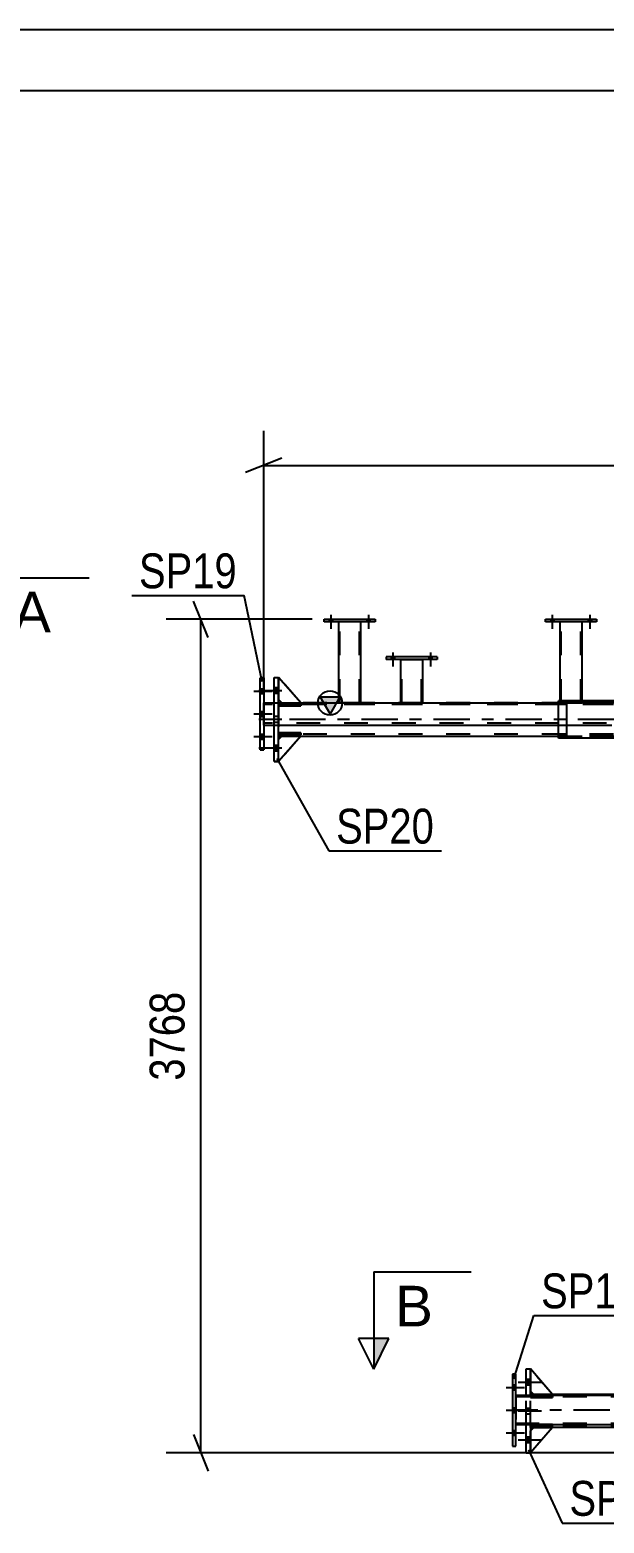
# Model space of a CAD drawing. Header units: millimetres. Extents: x -832 to 357, y -842 to -1.
# Drawn here: x -40 to 7.2, y -123.3 to -0.6 of the extents above; entities that cross this region are included whole.
import ezdxf

# ---------------------------------------------------------------- set-up
doc = ezdxf.new("R2010")
doc.units = ezdxf.units.MM
doc.linetypes.add('DXK_LINE_DOT2', pattern=[3.9198, 1.9599, -1.9599])
doc.linetypes.add('DXK_LINE_DOT3', pattern=[5.9187, 2.979, -0.9799, 0.9799, -0.9799])
doc.styles.add('Arial', font='ARIAL.TTF', dxfattribs={"height": 0.2})
doc.styles.add('Arial Narrow', font='ARIALN.TTF', dxfattribs={"height": 0.2})

# ---------------------------------------------------------------- blocks, each defined once
blk = doc.blocks.new('Unknown-570388851-1132')
at = {"color": 5, "linetype": 'Continuous'}
for p, q in [((357.29, -0.6), (-831.71, -0.6)), ((352.29, -5.6), (-826.71, -5.6))]:
    blk.add_line(p, q, dxfattribs=at)
blk = doc.blocks.new('Bolt-570388851-10466 - 10391')
at = {"linetype": 'Continuous'}
for points in [[(-15.15, -49.04), (-15.4, -49.04), (-15.4, -49.25), (-15.15, -49.25)], [(-15.15, -49.04), (-15.4, -49.04), (-15.4, -49.25), (-15.15, -49.25)], [(-12.06, -49.04), (-12.31, -49.04), (-12.31, -49.25), (-12.06, -49.25)], [(-12.06, -49.04), (-12.31, -49.04), (-12.31, -49.25), (-12.06, -49.25)]]:
    blk.add_hatch(color=1, dxfattribs=at).paths.add_polyline_path(points)
at = {"color": 1, "linetype": 'Continuous'}
for p, q in [((-15.4, -49.04), (-15.4, -49.25)), ((-15.4, -49.04), (-15.4, -49.25)), ((-15.28, -48.67), (-15.28, -49.82)), ((-15.28, -48.67), (-15.28, -49.82)), ((-15.15, -49.04), (-15.15, -49.25)), ((-15.15, -49.04), (-15.15, -49.25)), ((-12.31, -49.04), (-12.31, -49.25)), ((-12.31, -49.04), (-12.31, -49.25)), ((-12.19, -48.67), (-12.19, -49.82)), ((-12.19, -48.67), (-12.19, -49.82)), ((-12.06, -49.04), (-12.06, -49.25)), ((-12.06, -49.04), (-12.06, -49.25))]:
    blk.add_line(p, q, dxfattribs=at)
blk = doc.blocks.new('Part-570388851-10481 - 10391')
at = {"color": 2, "linetype": 'Continuous'}
for p, q in [((-9.55, -52.34), (-9.55, -55.91)), ((-7.73, -55.91), (-7.73, -52.34))]:
    blk.add_line(p, q, dxfattribs=at)
at = {"color": 7, "linetype": 'DXK_LINE_DOT2'}
for p, q in [((-9.55, -52.34), (-7.73, -52.34)), ((-9.54, -52.34), (-9.55, -52.34)), ((-9.44, -55.91), (-9.44, -52.34)), ((-7.84, -55.91), (-7.84, -52.34)), ((-9.55, -55.91), (-9.55, -55.91)), ((-9.55, -55.91), (-7.73, -55.91)), ((-7.73, -55.91), (-7.73, -55.91)), ((-7.73, -55.91), (-7.73, -55.91))]:
    blk.add_line(p, q, dxfattribs=at)
blk = doc.blocks.new('Part-570388851-11051 - 10391')
at = {"color": 2, "linetype": 'Continuous'}
for p, q in [((0.76, -110.64), (1.12, -110.64)), ((0.76, -112.83), (0.76, -110.64)), ((1.12, -112.83), (1.12, -110.64)), ((0.76, -117.55), (0.76, -115.23)), ((1.12, -115.23), (1.12, -117.55)), ((0.76, -117.55), (1.12, -117.55))]:
    blk.add_line(p, q, dxfattribs=at)
at = {"color": 7, "linetype": 'DXK_LINE_DOT2'}
for p, q in [((0.76, -110.64), (1.12, -110.64)), ((0.76, -115.23), (0.76, -112.83)), ((1.12, -115.23), (1.12, -112.83)), ((1.12, -117.55), (0.76, -117.55))]:
    blk.add_line(p, q, dxfattribs=at)
blk = doc.blocks.new('Bolt-570388851-10423 - 10391')
at = {"linetype": 'Continuous'}
for points in [[(3.03, -49.04), (2.78, -49.04), (2.78, -49.25), (3.03, -49.25)], [(3.03, -49.04), (2.78, -49.04), (2.78, -49.25), (3.03, -49.25)], [(6.12, -49.04), (5.87, -49.04), (5.87, -49.25), (6.12, -49.25)], [(6.12, -49.04), (5.87, -49.04), (5.87, -49.25), (6.12, -49.25)]]:
    blk.add_hatch(color=1, dxfattribs=at).paths.add_polyline_path(points)
at = {"color": 1, "linetype": 'Continuous'}
for p, q in [((2.78, -49.04), (2.78, -49.25)), ((2.78, -49.04), (2.78, -49.25)), ((2.91, -48.67), (2.91, -49.82)), ((2.91, -48.67), (2.91, -49.82)), ((3.03, -49.04), (3.03, -49.25)), ((3.03, -49.04), (3.03, -49.25)), ((5.87, -49.04), (5.87, -49.25)), ((5.87, -49.04), (5.87, -49.25)), ((6, -48.67), (6, -49.82)), ((6, -48.67), (6, -49.82)), ((6.12, -49.04), (6.12, -49.25)), ((6.12, -49.04), (6.12, -49.25))]:
    blk.add_line(p, q, dxfattribs=at)
blk = doc.blocks.new('Part-570388851-11017 - 10391')
at = {"color": 7, "linetype": 'DXK_LINE_DOT2'}
for p, q in [((2.94, -112.84), (1.12, -112.84)), ((1.12, -112.84), (1.12, -112.98)), ((1.39, -112.98), (1.39, -112.84)), ((2.94, -112.98), (2.94, -112.84)), ((1.12, -112.98), (2.94, -112.98))]:
    blk.add_line(p, q, dxfattribs=at)
blk = doc.blocks.new('Bolt-570388851-10426 - 10391')
at = {"linetype": 'Continuous'}
for points in [[(-15.15, -49.04), (-15.4, -49.04), (-15.4, -49.25), (-15.15, -49.25)], [(-15.15, -49.04), (-15.4, -49.04), (-15.4, -49.25), (-15.15, -49.25)], [(-12.06, -49.04), (-12.31, -49.04), (-12.31, -49.25), (-12.06, -49.25)], [(-12.06, -49.04), (-12.31, -49.04), (-12.31, -49.25), (-12.06, -49.25)]]:
    blk.add_hatch(color=1, dxfattribs=at).paths.add_polyline_path(points)
at = {"color": 1, "linetype": 'Continuous'}
for p, q in [((-15.4, -49.04), (-15.4, -49.25)), ((-15.4, -49.04), (-15.4, -49.25)), ((-15.28, -48.67), (-15.28, -49.82)), ((-15.28, -48.67), (-15.28, -49.82)), ((-15.15, -49.04), (-15.15, -49.25)), ((-15.15, -49.04), (-15.15, -49.25)), ((-12.31, -49.04), (-12.31, -49.25)), ((-12.31, -49.04), (-12.31, -49.25)), ((-12.19, -48.67), (-12.19, -49.82)), ((-12.19, -48.67), (-12.19, -49.82)), ((-12.06, -49.04), (-12.06, -49.25)), ((-12.06, -49.04), (-12.06, -49.25))]:
    blk.add_line(p, q, dxfattribs=at)
blk = doc.blocks.new('Part-570388851-10556 - 10391')
at = {"color": 2, "linetype": 'Continuous'}
for p, q in [((2.36, -49.25), (2.36, -49.04)), ((2.36, -49.04), (6.54, -49.04)), ((6.54, -49.04), (6.54, -49.25)), ((6.54, -49.25), (2.36, -49.25))]:
    blk.add_line(p, q, dxfattribs=at)
blk = doc.blocks.new('Part-570388851-10511 - 10391')
at = {"color": 2, "linetype": 'Continuous'}
for p, q in [((-14.64, -49.25), (-14.64, -55.91)), ((-12.82, -55.91), (-12.82, -49.25)), ((-14.64, -55.91), (-14.42, -55.91)), ((-12.82, -55.91), (-14.42, -55.91))]:
    blk.add_line(p, q, dxfattribs=at)
at = {"color": 7, "linetype": 'DXK_LINE_DOT2'}
for p, q in [((-12.82, -49.25), (-14.64, -49.25)), ((-14.64, -49.25), (-14.62, -49.25)), ((-14.53, -55.91), (-14.53, -49.25)), ((-12.93, -55.91), (-12.93, -49.25)), ((-14.53, -55.91), (-14.52, -55.91)), ((-14.42, -55.91), (-14.53, -55.91)), ((-14.52, -55.91), (-14.51, -55.91)), ((-14.51, -55.91), (-14.5, -55.91)), ((-14.5, -55.91), (-14.46, -55.91))]:
    blk.add_line(p, q, dxfattribs=at)
blk = doc.blocks.new('Part-570388851-10505 - 10391')
at = {"color": 7, "linetype": 'DXK_LINE_DOT2'}
for p, q in [((-12.82, -49.25), (-14.64, -49.25)), ((-14.64, -49.25), (-14.64, -55.91)), ((-14.62, -49.25), (-14.64, -49.25)), ((-14.53, -55.91), (-14.53, -49.25)), ((-12.93, -55.91), (-12.93, -49.25)), ((-12.82, -55.91), (-12.82, -49.25)), ((-14.64, -55.91), (-12.82, -55.91))]:
    blk.add_line(p, q, dxfattribs=at)
blk = doc.blocks.new('Bolt-570388851-10439 - 10391')
at = {"linetype": 'Continuous'}
for points in [[(-0.37, -111.96), (-0.37, -112.36), (-0.07, -112.36), (-0.07, -111.96)], [(-0.37, -111.96), (-0.37, -112.36), (-0.07, -112.36), (-0.07, -111.96)], [(-0.37, -111.96), (-0.37, -112.36), (-0.07, -112.36), (-0.07, -111.96)], [(-0.37, -113.83), (-0.37, -114.23), (-0.07, -114.23), (-0.07, -113.83)], [(-0.37, -113.83), (-0.37, -114.23), (-0.07, -114.23), (-0.07, -113.83)], [(-0.37, -115.69), (-0.37, -116.09), (-0.07, -116.09), (-0.07, -115.69)], [(-0.37, -115.69), (-0.37, -116.09), (-0.07, -116.09), (-0.07, -115.69)], [(-0.37, -115.69), (-0.37, -116.09), (-0.07, -116.09), (-0.07, -115.69)]]:
    blk.add_hatch(color=1, dxfattribs=at).paths.add_polyline_path(points)
at = {"color": 1, "linetype": 'Continuous'}
for p, q in [((-0.89, -112.16), (0.62, -112.16)), ((-0.89, -112.16), (0.62, -112.16)), ((-0.89, -112.16), (0.62, -112.16)), ((-0.37, -111.96), (-0.07, -111.96)), ((-0.37, -111.96), (-0.07, -111.96)), ((-0.37, -111.96), (-0.07, -111.96)), ((-0.37, -112.36), (-0.07, -112.36)), ((-0.37, -112.36), (-0.07, -112.36)), ((-0.37, -112.36), (-0.07, -112.36)), ((-0.89, -114.03), (0.62, -114.03)), ((-0.89, -114.03), (0.62, -114.03)), ((-0.37, -113.83), (-0.07, -113.83)), ((-0.37, -113.83), (-0.07, -113.83)), ((-0.37, -114.23), (-0.07, -114.23)), ((-0.37, -114.23), (-0.07, -114.23)), ((-0.89, -115.89), (0.62, -115.89)), ((-0.89, -115.89), (0.62, -115.89)), ((-0.89, -115.89), (0.62, -115.89)), ((-0.37, -115.69), (-0.07, -115.69)), ((-0.37, -115.69), (-0.07, -115.69)), ((-0.37, -115.69), (-0.07, -115.69)), ((-0.37, -116.09), (-0.07, -116.09)), ((-0.37, -116.09), (-0.07, -116.09)), ((-0.37, -116.09), (-0.07, -116.09))]:
    blk.add_line(p, q, dxfattribs=at)
blk = doc.blocks.new('Part-570388851-10514 - 10391')
at = {"color": 7, "linetype": 'DXK_LINE_DOT2'}
for p, q in [((2.36, -49.25), (2.36, -49.04)), ((2.36, -49.04), (6.54, -49.04)), ((6.54, -49.04), (6.54, -49.25)), ((6.54, -49.25), (2.36, -49.25))]:
    blk.add_line(p, q, dxfattribs=at)
blk = doc.blocks.new('Bolt-570388851-10478 - 10391')
at = {"linetype": 'Continuous'}
for points in [[(0.76, -111.49), (0.76, -111.96), (1.12, -111.96), (1.12, -111.49)], [(0.76, -111.49), (0.76, -111.96), (1.12, -111.96), (1.12, -111.49)], [(0.76, -111.49), (0.76, -111.96), (1.12, -111.96), (1.12, -111.49)], [(0.76, -116.22), (0.76, -116.69), (1.12, -116.69), (1.12, -116.22)], [(0.76, -116.22), (0.76, -116.69), (1.12, -116.69), (1.12, -116.22)], [(0.76, -116.22), (0.76, -116.69), (1.12, -116.69), (1.12, -116.22)]]:
    blk.add_hatch(color=1, dxfattribs=at).paths.add_polyline_path(points)
at = {"color": 1, "linetype": 'Continuous'}
for p, q in [((0.76, -111.49), (1.12, -111.49)), ((0.76, -111.49), (1.12, -111.49)), ((0.76, -111.49), (1.12, -111.49)), ((0.12, -111.73), (2.03, -111.73)), ((0.12, -111.73), (2.03, -111.73)), ((0.12, -111.73), (2.03, -111.73)), ((0.76, -111.96), (1.12, -111.96)), ((0.76, -111.96), (1.12, -111.96)), ((0.76, -111.96), (1.12, -111.96)), ((0.12, -116.46), (2.03, -116.46)), ((0.12, -116.46), (2.03, -116.46)), ((0.12, -116.46), (2.03, -116.46)), ((0.76, -116.22), (1.12, -116.22)), ((0.76, -116.22), (1.12, -116.22)), ((0.76, -116.22), (1.12, -116.22)), ((0.76, -116.69), (1.12, -116.69)), ((0.76, -116.69), (1.12, -116.69)), ((0.76, -116.69), (1.12, -116.69))]:
    blk.add_line(p, q, dxfattribs=at)
at = {"color": 1, "linetype": 'DXK_LINE_DOT2'}
for p, q in [((0.12, -114.09), (2.03, -114.09)), ((0.12, -114.09), (2.03, -114.09)), ((0.76, -113.86), (1.12, -113.86)), ((0.76, -113.86), (1.12, -113.86)), ((0.76, -114.33), (1.12, -114.33)), ((0.76, -114.33), (1.12, -114.33))]:
    blk.add_line(p, q, dxfattribs=at)
blk = doc.blocks.new('Part-570388851-10508 - 10391')
at = {"color": 2, "linetype": 'Continuous'}
for p, q in [((-15.82, -49.25), (-15.82, -49.04)), ((-15.82, -49.04), (-11.64, -49.04)), ((-11.64, -49.04), (-11.64, -49.25)), ((-11.64, -49.25), (-15.82, -49.25))]:
    blk.add_line(p, q, dxfattribs=at)
blk = doc.blocks.new('Part-570388851-10553 - 10391')
at = {"color": 7, "linetype": 'DXK_LINE_DOT2'}
for p, q in [((5.36, -49.25), (3.54, -49.25)), ((3.54, -49.25), (3.54, -55.91)), ((3.56, -49.25), (3.54, -49.25)), ((3.65, -55.91), (3.65, -49.25)), ((5.25, -55.91), (5.25, -49.25)), ((5.36, -55.91), (5.36, -49.25)), ((3.54, -55.91), (5.36, -55.91))]:
    blk.add_line(p, q, dxfattribs=at)
blk = doc.blocks.new('Part-570388851-10938 - 10391')
at = {"color": 7, "linetype": 'DXK_LINE_DOT2'}
for p, q in [((-17.74, -55.91), (-19.56, -53.82)), ((-19.56, -53.82), (-19.56, -55.64)), ((-19.56, -55.64), (-19.29, -55.91)), ((-19.29, -55.91), (-17.74, -55.91))]:
    blk.add_line(p, q, dxfattribs=at)
blk = doc.blocks.new('Part-570388851-10559 - 10391')
at = {"color": 2, "linetype": 'Continuous'}
for p, q in [((3.54, -49.25), (3.54, -55.91)), ((5.36, -55.91), (5.36, -49.25)), ((3.54, -55.91), (5.36, -55.91))]:
    blk.add_line(p, q, dxfattribs=at)
at = {"color": 7, "linetype": 'DXK_LINE_DOT2'}
for p, q in [((5.36, -49.25), (3.54, -49.25)), ((3.54, -49.25), (3.56, -49.25)), ((3.65, -55.91), (3.65, -49.25)), ((5.25, -55.91), (5.25, -49.25)), ((5.24, -55.91), (5.23, -55.91)), ((5.23, -55.91), (5.24, -55.91)), ((5.24, -55.91), (5.25, -55.91)), ((5.25, -55.91), (5.24, -55.91))]:
    blk.add_line(p, q, dxfattribs=at)
blk = doc.blocks.new('Part-570388851-10944 - 10391')
at = {"color": 7, "linetype": 'DXK_LINE_DOT2'}
for p, q in [((-19.56, -56.02), (-17.74, -56.02)), ((-19.56, -56.16), (-19.56, -56.02)), ((-17.74, -56.16), (-19.56, -56.16)), ((-19.29, -56.16), (-19.29, -56.02)), ((-17.74, -56.02), (-17.74, -56.16))]:
    blk.add_line(p, q, dxfattribs=at)
blk = doc.blocks.new('Part-570388851-10980 - 10391')
at = {"color": 7, "linetype": 'DXK_LINE_DOT2'}
for p, q in [((2.94, -112.73), (1.12, -110.64)), ((1.12, -110.64), (1.12, -112.46)), ((1.12, -112.46), (1.39, -112.73)), ((1.39, -112.73), (2.94, -112.73))]:
    blk.add_line(p, q, dxfattribs=at)
blk = doc.blocks.new('Part-570388851-10950 - 10391')
at = {"color": 7, "linetype": 'DXK_LINE_DOT2'}
for p, q in [((2.94, -115.2), (1.12, -115.2)), ((1.12, -115.23), (1.12, -115.2)), ((1.39, -115.35), (1.39, -115.2)), ((2.94, -115.21), (2.94, -115.2)), ((2.94, -115.23), (2.94, -115.21))]:
    blk.add_line(p, q, dxfattribs=at)
at = {"color": 2, "linetype": 'Continuous'}
for p, q in [((1.12, -115.35), (1.12, -115.23)), ((2.94, -115.35), (1.12, -115.35)), ((2.94, -115.35), (2.94, -115.23))]:
    blk.add_line(p, q, dxfattribs=at)
blk = doc.blocks.new('Part-570388851-10720 - 10391')
at = {"color": 2, "linetype": 'Continuous'}
for p, q in [((-21.08, -59.77), (-21.08, -53.86)), ((-20.79, -53.86), (-21.08, -53.86)), ((-20.79, -53.86), (-20.79, -59.77)), ((-21.08, -59.77), (-20.79, -59.77))]:
    blk.add_line(p, q, dxfattribs=at)
at = {"color": 7, "linetype": 'DXK_LINE_DOT2'}
for p, q in [((-21.08, -53.86), (-20.79, -53.86)), ((-20.79, -59.77), (-21.08, -59.77))]:
    blk.add_line(p, q, dxfattribs=at)
blk = doc.blocks.new('Part-570388851-10799 - 10391')
at = {"linetype": 'Continuous'}
blk.add_hatch(color=2, dxfattribs=at).paths.add_polyline_path([(-15.34, -56.82), (-16.14, -55.42), (-14.54, -55.42)])
at = {"color": 2, "linetype": 'Continuous'}
for p, q in [((-20.79, -55.91), (-14.64, -55.91)), ((-15.34, -56.82), (-16.14, -55.42)), ((-16.14, -55.42), (-14.54, -55.42)), ((-14.54, -55.42), (-15.34, -56.82)), ((-12.82, -55.91), (3.54, -55.91)), ((21.72, -55.91), (5.36, -55.91)), ((-20.79, -57.73), (7.81, -57.73))]:
    blk.add_line(p, q, dxfattribs=at)
at = {"color": 7, "linetype": 'DXK_LINE_DOT2'}
for p, q in [((-20.79, -57.73), (-20.79, -55.91)), ((305.28, -56.05), (-20.79, -56.05)), ((-14.64, -55.91), (-12.82, -55.91)), ((305.28, -55.91), (3.54, -55.91)), ((5.36, -55.91), (3.54, -55.91)), ((305.28, -57.58), (-20.79, -57.58))]:
    blk.add_line(p, q, dxfattribs=at)
at = {"color": 2, "linetype": 'Continuous'}
blk.add_circle((-15.34, -55.92), 1, dxfattribs=at)
blk = doc.blocks.new('Part-570388851-10804 - 10391')
at = {"color": 2, "linetype": 'Continuous'}
for p, q in [((315.41, -112.83), (-0.07, -112.83)), ((315.41, -115.23), (-0.07, -115.23))]:
    blk.add_line(p, q, dxfattribs=at)
at = {"color": 7, "linetype": 'DXK_LINE_DOT2'}
for p, q in [((-0.07, -112.83), (-0.07, -115.23)), ((315.41, -112.94), (-0.07, -112.94)), ((315.41, -115.12), (-0.07, -115.12))]:
    blk.add_line(p, q, dxfattribs=at)
at = {"color": 7, "linetype": 'DXK_LINE_DOT3'}
blk.add_line((315.41, -114.03), (-0.07, -114.03), dxfattribs=at)
blk = doc.blocks.new('Part-570388851-10805 - 10391')
at = {"color": 2, "linetype": 'Continuous'}
for p, q in [((1.39, -112.73), (1.12, -112.73)), ((24.25, -112.73), (2.94, -112.73)), ((1.12, -115.46), (1.39, -115.46)), ((24.25, -115.46), (2.94, -115.46))]:
    blk.add_line(p, q, dxfattribs=at)
at = {"color": 7, "linetype": 'DXK_LINE_DOT2'}
for p, q in [((1.12, -115.46), (1.12, -112.73)), ((315.41, -112.84), (1.12, -112.84)), ((2.94, -112.73), (1.39, -112.73)), ((315.41, -115.35), (1.12, -115.35)), ((2.94, -115.46), (1.39, -115.46))]:
    blk.add_line(p, q, dxfattribs=at)
blk = doc.blocks.new('Part-570388851-11143 - 10391')
at = {"color": 2, "linetype": 'Continuous'}
for p, q in [((-6.55, -52.13), (-10.73, -52.13)), ((-10.73, -52.13), (-10.73, -52.34)), ((-6.55, -52.34), (-10.73, -52.34)), ((-6.55, -52.13), (-6.55, -52.34))]:
    blk.add_line(p, q, dxfattribs=at)
blk = doc.blocks.new('Part-570388851-10811 - 10391')
at = {"color": 7, "linetype": 'DXK_LINE_DOT2'}
for p, q in [((-15.82, -49.25), (-15.82, -49.04)), ((-15.82, -49.04), (-11.64, -49.04)), ((-11.64, -49.04), (-11.64, -49.25)), ((-11.64, -49.25), (-15.82, -49.25))]:
    blk.add_line(p, q, dxfattribs=at)
blk = doc.blocks.new('Bolt-570388851-10879 - 10391')
at = {"linetype": 'Continuous'}
for points in [[(-10.06, -52.13), (-10.32, -52.13), (-10.32, -52.34), (-10.06, -52.34)], [(-10.06, -52.13), (-10.32, -52.13), (-10.32, -52.34), (-10.06, -52.34)], [(-6.97, -52.13), (-7.22, -52.13), (-7.22, -52.34), (-6.97, -52.34)], [(-6.97, -52.13), (-7.22, -52.13), (-7.22, -52.34), (-6.97, -52.34)]]:
    blk.add_hatch(color=1, dxfattribs=at).paths.add_polyline_path(points)
at = {"color": 1, "linetype": 'Continuous'}
for p, q in [((-10.32, -52.13), (-10.32, -52.34)), ((-10.32, -52.13), (-10.32, -52.34)), ((-10.19, -51.76), (-10.19, -52.91)), ((-10.19, -51.76), (-10.19, -52.91)), ((-10.06, -52.13), (-10.06, -52.34)), ((-10.06, -52.13), (-10.06, -52.34)), ((-7.22, -52.13), (-7.22, -52.34)), ((-7.22, -52.13), (-7.22, -52.34)), ((-7.1, -51.76), (-7.1, -52.91)), ((-7.1, -51.76), (-7.1, -52.91)), ((-6.97, -52.13), (-6.97, -52.34)), ((-6.97, -52.13), (-6.97, -52.34))]:
    blk.add_line(p, q, dxfattribs=at)
blk = doc.blocks.new('Part-570388851-11020 - 10391')
at = {"color": 7, "linetype": 'DXK_LINE_DOT2'}
for p, q in [((2.94, -115.2), (1.12, -115.2)), ((1.12, -115.2), (1.12, -115.35)), ((1.12, -115.35), (2.94, -115.35)), ((1.39, -115.35), (1.39, -115.2)), ((2.94, -115.35), (2.94, -115.2))]:
    blk.add_line(p, q, dxfattribs=at)
blk = doc.blocks.new('Bolt-570388851-10926 - 10391')
at = {"linetype": 'Continuous'}
for points in [[(-19.56, -55.15), (-19.56, -54.67), (-19.92, -54.67), (-19.92, -55.15)], [(-19.56, -55.15), (-19.56, -54.67), (-19.92, -54.67), (-19.92, -55.15)], [(-19.56, -55.15), (-19.56, -54.67), (-19.92, -54.67), (-19.92, -55.15)], [(-19.56, -59.87), (-19.56, -59.4), (-19.92, -59.4), (-19.92, -59.87)], [(-19.56, -59.87), (-19.56, -59.4), (-19.92, -59.4), (-19.92, -59.87)], [(-19.56, -59.87), (-19.56, -59.4), (-19.92, -59.4), (-19.92, -59.87)]]:
    blk.add_hatch(color=1, dxfattribs=at).paths.add_polyline_path(points)
at = {"color": 1, "linetype": 'Continuous'}
for p, q in [((-19.29, -54.91), (-21.2, -54.91)), ((-19.29, -54.91), (-21.2, -54.91)), ((-19.29, -54.91), (-21.2, -54.91)), ((-19.56, -54.67), (-19.92, -54.67)), ((-19.56, -54.67), (-19.92, -54.67)), ((-19.56, -54.67), (-19.92, -54.67)), ((-19.56, -55.15), (-19.92, -55.15)), ((-19.56, -55.15), (-19.92, -55.15)), ((-19.56, -55.15), (-19.92, -55.15)), ((-19.29, -59.64), (-21.2, -59.64)), ((-19.29, -59.64), (-21.2, -59.64)), ((-19.29, -59.64), (-21.2, -59.64)), ((-19.56, -59.4), (-19.92, -59.4)), ((-19.56, -59.4), (-19.92, -59.4)), ((-19.56, -59.4), (-19.92, -59.4)), ((-19.56, -59.87), (-19.92, -59.87)), ((-19.56, -59.87), (-19.92, -59.87)), ((-19.56, -59.87), (-19.92, -59.87))]:
    blk.add_line(p, q, dxfattribs=at)
at = {"color": 1, "linetype": 'DXK_LINE_DOT2'}
for p, q in [((-19.29, -57.27), (-21.2, -57.27)), ((-19.29, -57.27), (-21.2, -57.27)), ((-19.56, -57.04), (-19.92, -57.04)), ((-19.56, -57.04), (-19.92, -57.04)), ((-19.56, -57.51), (-19.92, -57.51)), ((-19.56, -57.51), (-19.92, -57.51))]:
    blk.add_line(p, q, dxfattribs=at)
blk = doc.blocks.new('Bolt-570388851-10927 - 10391')
at = {"linetype": 'Continuous'}
for points in [[(3.03, -49.04), (2.78, -49.04), (2.78, -49.25), (3.03, -49.25)], [(3.03, -49.04), (2.78, -49.04), (2.78, -49.25), (3.03, -49.25)], [(6.12, -49.04), (5.87, -49.04), (5.87, -49.25), (6.12, -49.25)], [(6.12, -49.04), (5.87, -49.04), (5.87, -49.25), (6.12, -49.25)]]:
    blk.add_hatch(color=1, dxfattribs=at).paths.add_polyline_path(points)
at = {"color": 1, "linetype": 'Continuous'}
for p, q in [((2.78, -49.04), (2.78, -49.25)), ((2.78, -49.04), (2.78, -49.25)), ((2.91, -48.67), (2.91, -49.82)), ((2.91, -48.67), (2.91, -49.82)), ((3.03, -49.04), (3.03, -49.25)), ((3.03, -49.04), (3.03, -49.25)), ((5.87, -49.04), (5.87, -49.25)), ((5.87, -49.04), (5.87, -49.25)), ((6, -48.67), (6, -49.82)), ((6, -48.67), (6, -49.82)), ((6.12, -49.04), (6.12, -49.25)), ((6.12, -49.04), (6.12, -49.25))]:
    blk.add_line(p, q, dxfattribs=at)
blk = doc.blocks.new('Part-570388851-10932 - 10391')
at = {"color": 7, "linetype": 'DXK_LINE_DOT2'}
for p, q in [((-19.56, -58.91), (-19.29, -58.64)), ((-17.74, -58.64), (-19.56, -60.73)), ((-19.29, -58.64), (-17.74, -58.64)), ((-19.56, -60.73), (-19.56, -58.91))]:
    blk.add_line(p, q, dxfattribs=at)
blk = doc.blocks.new('Part-570388851-10935 - 10391')
at = {"color": 2, "linetype": 'Continuous'}
for p, q in [((-17.74, -55.91), (-19.56, -53.82)), ((-19.56, -55.64), (-19.29, -55.91))]:
    blk.add_line(p, q, dxfattribs=at)
at = {"color": 7, "linetype": 'DXK_LINE_DOT2'}
for p, q in [((-19.56, -53.82), (-19.56, -55.64)), ((-19.29, -55.91), (-19.29, -55.91)), ((-19.29, -55.91), (-19.29, -55.91)), ((-19.29, -55.91), (-17.74, -55.91)), ((-17.74, -55.91), (-17.74, -55.91)), ((-17.74, -55.91), (-17.74, -55.91))]:
    blk.add_line(p, q, dxfattribs=at)
blk = doc.blocks.new('Part-570388851-10941 - 10391')
at = {"color": 2, "linetype": 'Continuous'}
for p, q in [((-19.56, -58.38), (-17.74, -58.38)), ((-19.56, -58.53), (-19.56, -58.38)), ((-17.74, -58.53), (-19.56, -58.53)), ((-17.74, -58.38), (-17.74, -58.53))]:
    blk.add_line(p, q, dxfattribs=at)
at = {"color": 7, "linetype": 'DXK_LINE_DOT2'}
blk.add_line((-19.29, -58.53), (-19.29, -58.38), dxfattribs=at)
blk = doc.blocks.new('Part-570388851-10947 - 10391')
at = {"color": 7, "linetype": 'DXK_LINE_DOT2'}
for p, q in [((-17.74, -58.38), (-19.56, -58.38)), ((-19.56, -58.38), (-19.56, -58.53)), ((-19.56, -58.53), (-17.74, -58.53)), ((-19.29, -58.53), (-19.29, -58.38)), ((-17.74, -58.53), (-17.74, -58.38))]:
    blk.add_line(p, q, dxfattribs=at)
blk = doc.blocks.new('Part-570388851-10968 - 10391')
at = {"color": 7, "linetype": 'DXK_LINE_DOT2'}
for p, q in [((-17.74, -56.02), (-19.56, -56.02)), ((-19.56, -56.02), (-19.56, -56.16)), ((-19.56, -56.16), (-17.74, -56.16)), ((-19.29, -56.16), (-19.29, -56.02)), ((-17.74, -56.16), (-17.74, -56.02))]:
    blk.add_line(p, q, dxfattribs=at)
blk = doc.blocks.new('Part-570388851-10971 - 10391')
at = {"color": 2, "linetype": 'Continuous'}
for p, q in [((1.12, -115.73), (1.39, -115.46)), ((2.94, -115.46), (1.12, -117.55)), ((1.39, -115.46), (2.94, -115.46))]:
    blk.add_line(p, q, dxfattribs=at)
at = {"color": 7, "linetype": 'DXK_LINE_DOT2'}
blk.add_line((1.12, -117.55), (1.12, -115.73), dxfattribs=at)
blk = doc.blocks.new('Part-570388851-10974 - 10391')
at = {"color": 7, "linetype": 'DXK_LINE_DOT2'}
for p, q in [((1.12, -115.73), (1.39, -115.46)), ((2.94, -115.46), (1.12, -117.55)), ((1.12, -117.55), (1.12, -115.73)), ((1.39, -115.46), (2.94, -115.46))]:
    blk.add_line(p, q, dxfattribs=at)
blk = doc.blocks.new('Part-570388851-10977 - 10391')
at = {"color": 2, "linetype": 'Continuous'}
for p, q in [((2.94, -112.73), (1.12, -110.64)), ((1.12, -112.46), (1.39, -112.73)), ((1.39, -112.73), (2.94, -112.73))]:
    blk.add_line(p, q, dxfattribs=at)
at = {"color": 7, "linetype": 'DXK_LINE_DOT2'}
blk.add_line((1.12, -110.64), (1.12, -112.46), dxfattribs=at)
blk = doc.blocks.new('Part-570388851-10983 - 10391')
at = {"color": 7, "linetype": 'DXK_LINE_DOT2'}
for p, q in [((1.12, -112.84), (2.94, -112.84)), ((1.12, -112.98), (1.12, -112.84)), ((1.39, -112.98), (1.39, -112.84)), ((2.94, -112.84), (2.94, -112.98)), ((2.94, -112.98), (1.12, -112.98))]:
    blk.add_line(p, q, dxfattribs=at)
blk = doc.blocks.new('Bolt-570388851-11003 - 10391')
at = {"linetype": 'Continuous'}
for points in [[(-21.08, -54.75), (-21.08, -55.15), (-20.79, -55.15), (-20.79, -54.75)], [(-21.08, -54.75), (-21.08, -55.15), (-20.79, -55.15), (-20.79, -54.75)], [(-21.08, -54.75), (-21.08, -55.15), (-20.79, -55.15), (-20.79, -54.75)], [(-21.08, -56.62), (-21.08, -57.02), (-20.79, -57.02), (-20.79, -56.62)], [(-21.08, -56.62), (-21.08, -57.02), (-20.79, -57.02), (-20.79, -56.62)], [(-21.08, -58.48), (-21.08, -58.88), (-20.79, -58.88), (-20.79, -58.48)], [(-21.08, -58.48), (-21.08, -58.88), (-20.79, -58.88), (-20.79, -58.48)], [(-21.08, -58.48), (-21.08, -58.88), (-20.79, -58.88), (-20.79, -58.48)]]:
    blk.add_hatch(color=1, dxfattribs=at).paths.add_polyline_path(points)
at = {"color": 1, "linetype": 'Continuous'}
for p, q in [((-21.61, -54.95), (-20.1, -54.95)), ((-21.61, -54.95), (-20.1, -54.95)), ((-21.61, -54.95), (-20.1, -54.95)), ((-21.08, -54.75), (-20.79, -54.75)), ((-21.08, -54.75), (-20.79, -54.75)), ((-21.08, -54.75), (-20.79, -54.75)), ((-21.08, -55.15), (-20.79, -55.15)), ((-21.08, -55.15), (-20.79, -55.15)), ((-21.08, -55.15), (-20.79, -55.15)), ((-21.61, -56.82), (-20.1, -56.82)), ((-21.61, -56.82), (-20.1, -56.82)), ((-21.08, -56.62), (-20.79, -56.62)), ((-21.08, -56.62), (-20.79, -56.62)), ((-21.08, -57.02), (-20.79, -57.02)), ((-21.08, -57.02), (-20.79, -57.02)), ((-21.61, -58.68), (-20.1, -58.68)), ((-21.61, -58.68), (-20.1, -58.68)), ((-21.61, -58.68), (-20.1, -58.68)), ((-21.08, -58.48), (-20.79, -58.48)), ((-21.08, -58.48), (-20.79, -58.48)), ((-21.08, -58.48), (-20.79, -58.48)), ((-21.08, -58.88), (-20.79, -58.88)), ((-21.08, -58.88), (-20.79, -58.88)), ((-21.08, -58.88), (-20.79, -58.88))]:
    blk.add_line(p, q, dxfattribs=at)
blk = doc.blocks.new('Part-570388851-11011 - 10391')
at = {"color": 2, "linetype": 'Continuous'}
for p, q in [((-19.56, -58.91), (-19.29, -58.64)), ((-17.74, -58.64), (-19.56, -60.73)), ((-19.29, -58.64), (-17.74, -58.64))]:
    blk.add_line(p, q, dxfattribs=at)
at = {"color": 7, "linetype": 'DXK_LINE_DOT2'}
blk.add_line((-19.56, -60.73), (-19.56, -58.91), dxfattribs=at)
blk = doc.blocks.new('Part-570388851-11031 - 10391')
at = {"color": 2, "linetype": 'Continuous'}
for p, q in [((-0.07, -111.07), (-0.37, -111.07)), ((-0.37, -111.07), (-0.37, -116.98)), ((-0.07, -116.98), (-0.07, -111.07)), ((-0.37, -116.98), (-0.07, -116.98))]:
    blk.add_line(p, q, dxfattribs=at)
at = {"color": 7, "linetype": 'DXK_LINE_DOT2'}
for p, q in [((-0.07, -111.07), (-0.37, -111.07)), ((-0.37, -116.98), (-0.07, -116.98))]:
    blk.add_line(p, q, dxfattribs=at)
blk = doc.blocks.new('Part-570388851-11036 - 10391')
at = {"color": 7, "linetype": 'DXK_LINE_DOT2'}
for p, q in [((297.99, -55.91), (-19.56, -55.91)), ((-19.56, -55.91), (-19.56, -58.64)), ((297.99, -56.05), (-19.56, -56.05)), ((297.99, -58.49), (-19.56, -58.49)), ((-19.29, -58.64), (-17.74, -58.64)), ((297.99, -58.64), (3.41, -58.64)), ((3.41, -58.64), (8.16, -58.64))]:
    blk.add_line(p, q, dxfattribs=at)
at = {"color": 7, "linetype": 'DXK_LINE_DOT3'}
blk.add_line((297.99, -57.27), (-19.56, -57.27), dxfattribs=at)
at = {"color": 2, "linetype": 'Continuous'}
for p, q in [((-19.56, -58.64), (-19.29, -58.64)), ((-17.74, -58.64), (3.41, -58.64))]:
    blk.add_line(p, q, dxfattribs=at)
blk = doc.blocks.new('Part-570388851-11090 - 10391')
at = {"color": 2, "linetype": 'Continuous'}
for p, q in [((-19.92, -53.82), (-19.56, -53.82)), ((-19.92, -55.91), (-19.92, -53.82)), ((-19.56, -55.91), (-19.56, -53.82)), ((-19.92, -60.73), (-19.92, -57.73)), ((-19.56, -60.73), (-19.56, -57.73)), ((-19.92, -60.73), (-19.56, -60.73))]:
    blk.add_line(p, q, dxfattribs=at)
at = {"color": 7, "linetype": 'DXK_LINE_DOT2'}
for p, q in [((-19.92, -53.82), (-19.56, -53.82)), ((-19.92, -57.73), (-19.92, -55.91)), ((-19.56, -57.73), (-19.56, -55.91)), ((-19.56, -60.73), (-19.92, -60.73))]:
    blk.add_line(p, q, dxfattribs=at)
blk = doc.blocks.new('Part-570388851-11164 - 10391')
at = {"color": 7, "linetype": 'DXK_LINE_DOT2'}
for p, q in [((4.1, -57.73), (4.1, -55.73)), ((5.36, -55.73), (4.1, -55.73)), ((13.12, -57.73), (13.12, -55.91)), ((10.14, -58.82), (8.21, -58.82))]:
    blk.add_line(p, q, dxfattribs=at)
at = {"color": 2, "linetype": 'Continuous'}
for p, q in [((13.12, -55.73), (5.36, -55.73)), ((13.12, -55.91), (13.12, -55.73)), ((4.1, -58.82), (4.1, -57.73)), ((8.21, -58.82), (4.1, -58.82)), ((10.14, -58.82), (13.12, -58.82)), ((13.12, -58.82), (13.12, -57.73))]:
    blk.add_line(p, q, dxfattribs=at)
blk = doc.blocks.new('Part-570388851-11215 - 10391')
at = {"color": 2, "linetype": 'Continuous'}
for p, q in [((3.54, -55.73), (3.41, -55.73)), ((3.41, -55.91), (3.41, -55.73)), ((13.81, -55.73), (13.12, -55.73)), ((13.81, -55.91), (13.81, -55.73)), ((3.41, -58.82), (3.41, -57.73)), ((4.1, -58.82), (3.41, -58.82)), ((13.12, -58.82), (13.81, -58.82)), ((13.81, -58.82), (13.81, -58.64))]:
    blk.add_line(p, q, dxfattribs=at)
at = {"color": 7, "linetype": 'DXK_LINE_DOT2'}
for p, q in [((3.41, -57.73), (3.41, -55.91)), ((13.12, -55.73), (3.54, -55.73)), ((13.81, -58.64), (13.81, -55.91)), ((13.12, -58.82), (4.1, -58.82))]:
    blk.add_line(p, q, dxfattribs=at)
blk = doc.blocks.new('StraightDimension-570388851-11379 - 10391')
at = {"color": 7, "linetype": 'Continuous'}
for p, q in [((-20.79, -54.91), (-20.79, -33.54)), ((-19.29, -35.79), (-22.29, -36.99)), ((-20.79, -36.39), (328.1, -36.39))]:
    blk.add_line(p, q, dxfattribs=at)
blk = doc.blocks.new('StraightDimension-570388851-11429 - 10391')
at = {"color": 7, "linetype": 'Continuous'}
for p, q in [((-25.34, -50.54), (-26.54, -47.54)), ((-16.82, -49.04), (-28.79, -49.04)), ((-25.94, -117.54), (-25.94, -49.04)), ((-26.54, -116.04), (-25.34, -119.04)), ((63.54, -117.54), (-28.79, -117.54))]:
    blk.add_line(p, q, dxfattribs=at)
at = {"color": 0}
blk.add_wipeout([(-26.69, -79.03), (-30.89, -79.03), (-30.89, -87.55), (-26.69, -87.55)], dxfattribs=at)
at = {"color": 3, "style": 'Arial Narrow'}
blk.add_text('3768', height=2.863, rotation=90.0002, dxfattribs=at).set_placement((-27.29, -86.95))
blk = doc.blocks.new('Mark-570388851-11047 - 10391')
at = {"color": 0}
blk.add_wipeout([(12.36, -122.71), (12.36, -119.71), (4.32, -119.71), (4.32, -122.71)], dxfattribs=at)
blk.add_wipeout([(12.36, -122.71), (12.36, -119.71), (4.32, -119.71), (4.32, -122.71)], dxfattribs=at)
at = {"color": 30, "linetype": 'Continuous'}
for p, q in [((0.95, -117.3), (3.72, -123.31)), ((3.72, -123.31), (12.96, -123.31))]:
    blk.add_line(p, q, dxfattribs=at)
at = {"color": 3, "style": 'Arial Narrow'}
blk.add_text('SP20', height=2.863, dxfattribs=at).set_placement((4.32, -122.71))
blk = doc.blocks.new('Mark-570388851-10716 - 10391')
at = {"color": 0}
blk.add_wipeout([(-23, -46.49), (-23, -43.49), (-31.03, -43.49), (-31.03, -46.49)], dxfattribs=at)
blk.add_wipeout([(-23, -46.49), (-23, -43.49), (-31.03, -43.49), (-31.03, -46.49)], dxfattribs=at)
at = {"color": 30, "linetype": 'Continuous'}
for p in [(-31.63, -47.09), (-20.91, -54.17)]:
    blk.add_line(p, (-22.4, -47.09), dxfattribs=at)
at = {"color": 3, "style": 'Arial Narrow'}
blk.add_text('SP19', height=2.863, dxfattribs=at).set_placement((-31.03, -46.49))
blk = doc.blocks.new('Mark-570388851-11086 - 10391')
at = {"color": 0}
blk.add_wipeout([(-6.8, -67.47), (-6.8, -64.47), (-14.84, -64.47), (-14.84, -67.47)], dxfattribs=at)
blk.add_wipeout([(-6.8, -67.47), (-6.8, -64.47), (-14.84, -64.47), (-14.84, -67.47)], dxfattribs=at)
at = {"color": 30, "linetype": 'Continuous'}
for p, q in [((-19.72, -60.49), (-15.44, -68.07)), ((-15.44, -68.07), (-6.2, -68.07))]:
    blk.add_line(p, q, dxfattribs=at)
at = {"color": 3, "style": 'Arial Narrow'}
blk.add_text('SP20', height=2.863, dxfattribs=at).set_placement((-14.84, -67.47))
blk = doc.blocks.new('Mark-570388851-11027 - 10391')
at = {"color": 0}
blk.add_wipeout([(10.03, -105.66), (10.03, -102.66), (1.99, -102.66), (1.99, -105.66)], dxfattribs=at)
blk.add_wipeout([(10.03, -105.66), (10.03, -102.66), (1.99, -102.66), (1.99, -105.66)], dxfattribs=at)
at = {"color": 30, "linetype": 'Continuous'}
for p, q in [((-0.24, -111.45), (1.39, -106.26)), ((1.39, -106.26), (10.63, -106.26))]:
    blk.add_line(p, q, dxfattribs=at)
at = {"color": 3, "style": 'Arial Narrow'}
blk.add_text('SP19', height=2.863, dxfattribs=at).set_placement((1.99, -105.66))
blk = doc.blocks.new('SectionMark-570388851-11448 - 10391')
at = {"linetype": 'Continuous'}
blk.add_hatch(color=6, dxfattribs=at).paths.add_polyline_path([(-11.75, -108.15), (-10.5, -108.15), (-11.75, -110.65)])
at = {"color": 6, "linetype": 'Continuous'}
for p, q in [((-11.75, -102.65), (-3.75, -102.65)), ((-11.75, -102.65), (-11.75, -110.65)), ((-11.75, -110.65), (-13, -108.15)), ((-10.5, -108.15), (-13, -108.15)), ((-11.75, -110.65), (-10.5, -108.15))]:
    blk.add_line(p, q, dxfattribs=at)
at = {"color": 0, "linetype": 'Continuous'}
blk.add_wipeout([(-6.89, -107.15), (-6.89, -103.65), (-10, -103.65), (-10, -107.15)], dxfattribs=at)
at = {"color": 3, "linetype": 'Continuous', "style": 'Arial'}
blk.add_text('B', height=3.34, dxfattribs=at).set_placement((-10, -107.15))
blk = doc.blocks.new('SectionMark-570388851-11450 - 10391')
at = {"color": 6, "linetype": 'Continuous'}
blk.add_line((-43.12, -45.62), (-35.12, -45.62), dxfattribs=at)
at = {"color": 0, "linetype": 'Continuous'}
blk.add_wipeout([(-38.26, -50.12), (-38.26, -46.62), (-41.37, -46.62), (-41.37, -50.12)], dxfattribs=at)
at = {"color": 3, "linetype": 'Continuous', "style": 'Arial'}
blk.add_text('A', height=3.34, dxfattribs=at).set_placement((-41.37, -50.12))

msp = doc.modelspace()

# ---------------------------------------------------------------- block references
for name in ['Unknown-570388851-1132', 'Part-570388851-10508 - 10391', 'Part-570388851-10811 - 10391', 'Bolt-570388851-10466 - 10391', 'Bolt-570388851-10426 - 10391', 'Part-570388851-10556 - 10391', 'Part-570388851-10514 - 10391', 'Bolt-570388851-10423 - 10391', 'Bolt-570388851-10927 - 10391', 'Part-570388851-10511 - 10391', 'Part-570388851-10505 - 10391', 'Part-570388851-10553 - 10391', 'Part-570388851-10559 - 10391', 'Part-570388851-11143 - 10391', 'Bolt-570388851-10879 - 10391', 'Part-570388851-10481 - 10391', 'Part-570388851-10720 - 10391', 'Part-570388851-11090 - 10391', 'Part-570388851-10938 - 10391', 'Part-570388851-10935 - 10391', 'Bolt-570388851-11003 - 10391', 'Bolt-570388851-10926 - 10391', 'Part-570388851-10799 - 10391', 'Part-570388851-11036 - 10391', 'Part-570388851-10944 - 10391', 'Part-570388851-10968 - 10391', 'Part-570388851-11215 - 10391', 'Part-570388851-11164 - 10391', 'Part-570388851-10941 - 10391', 'Part-570388851-10947 - 10391', 'Part-570388851-10932 - 10391', 'Part-570388851-11011 - 10391', 'Part-570388851-11031 - 10391', 'Bolt-570388851-10478 - 10391', 'Part-570388851-11051 - 10391', 'Part-570388851-10980 - 10391', 'Part-570388851-10977 - 10391', 'Bolt-570388851-10439 - 10391', 'Part-570388851-10804 - 10391', 'Part-570388851-10805 - 10391', 'Part-570388851-11017 - 10391', 'Part-570388851-10983 - 10391', 'Part-570388851-10950 - 10391', 'Part-570388851-11020 - 10391', 'Part-570388851-10971 - 10391', 'Part-570388851-10974 - 10391']:
    msp.add_blockref(name, (0, 0))

# ---------------------------------------------------------------- next in the draw order: block references
msp.add_blockref('StraightDimension-570388851-11379 - 10391', (0, 0))

# ---------------------------------------------------------------- next in the draw order: block references
msp.add_blockref('StraightDimension-570388851-11429 - 10391', (0, 0))

# ---------------------------------------------------------------- next in the draw order: block references
for name in ['Mark-570388851-10716 - 10391', 'Mark-570388851-11086 - 10391', 'Mark-570388851-11027 - 10391', 'Mark-570388851-11047 - 10391']:
    msp.add_blockref(name, (0, 0))

# ---------------------------------------------------------------- next in the draw order: block references
for name in ['SectionMark-570388851-11450 - 10391', 'SectionMark-570388851-11448 - 10391']:
    msp.add_blockref(name, (0, 0))

doc.saveas('drawing.dxf')
